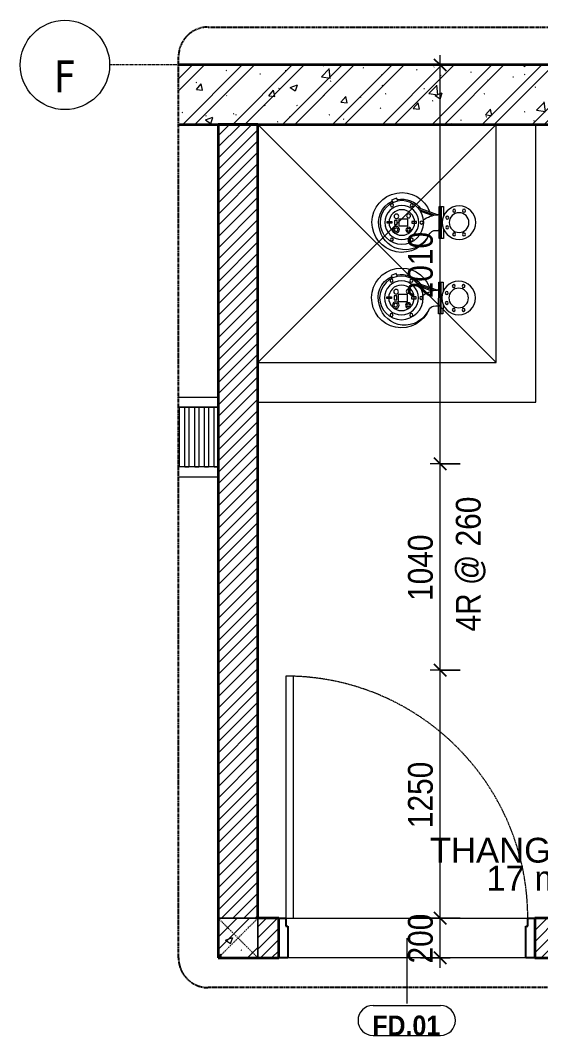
# Model space of a CAD drawing. Header units: millimetres. Extents: x 71580 to 117409, y -3700 to 46019.
# Drawn here: x 71580 to 74203, y 39645 to 44762 of the extents above; entities that cross this region are included whole.
import ezdxf

# ---------------------------------------------------------------- set-up
doc = ezdxf.new("R2010")
doc.units = ezdxf.units.MM
for name, pattern in [('Dash', [6, 3, -3]), ('Dash - Tight', [4.5, 3, -1.5]), ('Grid Line', [22.225, 12.7, -3.175, 3.175, -3.175]), ('Hidden', [7.14375, 4.7625, -2.38125])]:
    doc.linetypes.add(name, pattern=pattern)
for name, color, linetype, lineweight in [('0-1', 7, 'Continuous', 5), ('A-ANNO-DIMS', 211, 'Continuous', 9), ('A-ANNO-DIMS-50', 211, 'Continuous', 9), ('A-AREA-IDEN', 2, 'Continuous', 9), ('A-DETL-GENF-1', 92, 'Dash - Tight', 18), ('A-DETL-GENF-2', 92, 'Hidden', 25), ('A-DOOR', 31, 'Continuous', 18), ('A-DOOR-FRAM', 31, 'Continuous', 25), ('A-DOOR-IDEN', 31, 'Continuous', 9), ('A-FLOR', 192, 'Continuous', 18), ('A-FLOR-1', 250, 'Continuous', 18), ('A-WALL', 113, 'Continuous', 18), ('A-WALL-1', 113, 'Continuous', 35), ('A-WALL-PATT-1', 254, 'Continuous', 18), ('A-WALL-PATT-2', 111, 'Continuous', 18), ('G-IMPT', 8, 'Continuous', 18), ('L-SITE-WALL-1', 7, 'Continuous', 35), ('L-SITE-WALL-2', 250, 'Continuous', 18), ('M-EQPM', 50, 'Continuous', 18), ('S-COLS', 52, 'Continuous', 18), ('S-COLS-1', 9, 'Continuous', 5), ('S-COLS-2', 7, 'Continuous', 35), ('S-COLS-3', 250, 'Continuous', 18), ('S-COLS-4', 254, 'Continuous', 18), ('S-COLS-5', 52, 'Dash', 18), ('S-COLS-6', 52, 'Continuous', 35), ('S-COLS-HDLN', 52, 'Dash', 18), ('S-GRID-1', 1, 'Grid Line', 9), ('S-GRID-IDEN', 1, 'Continuous', 9)]:
    doc.layers.add(name, color=color, linetype=linetype, lineweight=lineweight)
doc.styles.add('Arial_2', font='arial.ttf', dxfattribs={"height": 125})
doc.styles.add('Arial_B', font='arialbd.ttf', dxfattribs={"width": 0.9, "height": 100})
doc.styles.add('Tahoma_B', font='tahomabd.ttf', dxfattribs={"height": 162.5})
doc.styles.add('UTM Avo', font='', dxfattribs={"width": 0.9, "height": 125})
doc.styles.get('UTM Avo').set_extended_font_data('UTM Avo')
doc.dimstyles.new('1_Dim_chi_tiet_2_5', dxfattribs={"dimscale": 304.8, "dimtxt": 124.912619, "dimasz": 0.19685, "dimexe": 0.164042, "dimexo": 0.0625, "dimgap": 0.016404, "dimtad": 1, "dimdec": 0, "dimrnd": 5, "dimzin": 0, "dimdsep": 46, "dimtxsty": 'UTM Avo', "dimblk1": 'OBLIQUE', "dimblk2": 'OBLIQUE', "dimsah": 1, "dimcen": 0.09, "dimdle": 0.164042, "dimazin": 0, "dimtfac": 1, "dimtdec": 4, "dimtix": 1, "dimtmove": 0, "dimatfit": 3, "dimfxl": 0.328084, "dimfxlon": 1, "dimtvp": 1, "dimtolj": 1, "dimtzin": 0, "dimarcsym": 2})
pattern_1 = [(50, (0, 0), (364.3679, -31.8783), [38.1, -419.1]), (355, (0, 0), (-70.4859, 382.1133), [30.48, -335.28]), (100.451, (30.36, -2.66), (293.885, 350.2334), [32.38, -356.18]), (46.184, (0, 101.6), (542.1585, -84.0858), [57.15, -628.65]), (96.636, (45.2, 94.6), (474.805, 494.8554), [48.57, -534.27]), (351.184, (0, 101.6), (474.8102, 494.85), [45.72, -502.92]), (21, (50.8, 76.2), (303.2285, -204.5305), [38.1, -419.1]), (326, (50.8, 76.2), (123.6039, 368.376), [30.48, -335.28]), (71.451, (76.07, 59.16), (426.8341, 163.8427), [32.38, -356.18]), (37.5, (0, 0), (6.17665, 169.11015), [3.353, -327.863, 3.353, -337.007, -336.55]), (37.5, (0, 0), (6.17665, 169.11015), [-671.576, 3.353, -333.197]), (7.5, (0, 0), (133.63888, 200.3615), [3.353, -190.703, 3.353, -320.243, -128.27]), (7.5, (0, 0), (133.63888, 200.3615), [-517.652, 3.353, -124.917]), (327.5, (-113.28, 0), (271.18182, -11.45836), [3.353, -123.647, 3.353, -392.887, -525.78]), (327.5, (-113.28, 0), (271.18182, -11.45836), [-523.24, 3.353, -522.427]), (317.5, (-164.08, 0), (296.2585, 50.85285), [3.353, -161.747, 3.353, -259.791, -373.38]), (317.5, (-164.08, 0), (296.2585, 50.85285), [-428.244, 3.353, -370.027]), (45, (0, 0), (-125.7236, 125.7236), []), (45, (0, 190.5), (-125.7236, 125.7236), [])]
pattern_2 = [(45, (0, 0), (-28.284271, 28.284271), [])]

# ---------------------------------------------------------------- blocks, each defined once
blk = doc.blocks.new('M_Concrete-Rectangular-Column2 - 200x300-949881-TKCS_THANG BỘ TB6 - MẶT BẰNG TẦNG HẦM')
at = {"layer": 'S-COLS-4'}
blk.add_hatch(color=256, dxfattribs=at).paths.add_polyline_path([(-150, 100), (-150, -100), (150, -100), (150, 100)])
at = {"layer": 'S-COLS-2'}
for p, q in [((-150, 100), (150, 100)), ((-150, -100), (-150, 100)), ((150, 100), (150, -100)), ((150, -100), (-150, -100))]:
    blk.add_line(p, q, dxfattribs=at)
blk = doc.blocks.new('NCV_TKTC_KET CAU_rvt-1-TKCS_THANG BỘ TB6 - MẶT BẰNG TẦNG HẦM')
at = {"layer": 'A-WALL-PATT-1'}
h = blk.add_hatch(dxfattribs=at)
h.set_pattern_fill('FP_2', color=256, style=0, pattern_type=2)
h.set_pattern_definition(pattern_1)
h.paths.add_polyline_path([(77177.6, 44236.9), (77177.6, 44536.9), (75927.6, 44536.9), (75927.6, 44336.9), (75627.6, 44336.9), (75627.6, 44536.9), (72377.5, 44536.9), (72377.5, 44236.9), (75927.6, 44236.9)])
h = blk.add_hatch(dxfattribs=at)
h.set_pattern_fill('FP_2', color=256, style=0, pattern_type=2)
h.set_pattern_definition(pattern_1)
h.paths.add_polyline_path([(77177.6, 44236.9), (77177.6, 44536.9), (75927.6, 44536.9), (75927.6, 44336.9), (75627.6, 44336.9), (75627.6, 44536.9), (72377.5, 44536.9), (72377.5, 44236.9), (75927.6, 44236.9)])
h = blk.add_hatch(dxfattribs=at)
h.set_pattern_fill('FP_2', color=256, style=0, pattern_type=2)
h.set_pattern_definition(pattern_1)
h.paths.add_polyline_path([(77685.9, 44236.9), (77685.9, 44536.9), (77527.6, 44536.9), (77527.6, 44236.9)])
h = blk.add_hatch(dxfattribs=at)
h.set_pattern_fill('FP_2', color=256, style=0, pattern_type=2)
h.set_pattern_definition(pattern_1)
h.paths.add_polyline_path([(77685.9, 44236.9), (77685.9, 44536.9), (77527.6, 44536.9), (77527.6, 44236.9)])
at = {"layer": 'S-COLS-1'}
for points in [[(77527.6, 43836.9), (77527.6, 44536.9), (77177.6, 44536.9), (77177.6, 43836.9)], [(77177.6, 39886.9), (77527.6, 39886.9), (77527.6, 40536.9), (77177.6, 40536.9)]]:
    blk.add_hatch(color=256, dxfattribs=at).paths.add_polyline_path(points)
at = {"layer": 'A-FLOR-1'}
blk.add_line((77685.9, 44538.6), (72377.5, 44538.6), dxfattribs=at)
at = {"layer": 'L-SITE-WALL-1'}
for p, q in [((75627.6, 44536.9), (72377.5, 44536.9)), ((77177.6, 44536.9), (75927.6, 44536.9)), ((77685.9, 44536.9), (77527.6, 44536.9)), ((72377.5, 44236.9), (77177.6, 44236.9)), ((77527.6, 44236.9), (77685.9, 44236.9))]:
    blk.add_line(p, q, dxfattribs=at)
at = {"layer": 'L-SITE-WALL-2'}
for p, q in [((77177.6, 44236.9), (77177.6, 44536.9)), ((77527.6, 44536.9), (77527.6, 44236.9))]:
    blk.add_line(p, q, dxfattribs=at)
at = {"layer": 'S-COLS-2'}
for p, q in [((77527.6, 44536.9), (77177.6, 44536.9)), ((77177.6, 44236.9), (77177.6, 43836.9)), ((77527.6, 43836.9), (77527.6, 44236.9)), ((77177.6, 43836.9), (77527.6, 43836.9)), ((77527.6, 40536.9), (77177.6, 40536.9)), ((77177.6, 40536.9), (77177.6, 39886.9)), ((77527.6, 39886.9), (77527.6, 40536.9))]:
    blk.add_line(p, q, dxfattribs=at)
at = {"layer": 'S-COLS-3'}
for p, q in [((77177.6, 44536.9), (77177.6, 44236.9)), ((77527.6, 44236.9), (77527.6, 44536.9))]:
    blk.add_line(p, q, dxfattribs=at)
at = {"layer": 'S-COLS-3', "rotation": 180}
blk.add_blockref('M_Concrete-Rectangular-Column2 - 200x300-949881-TKCS_THANG BỘ TB6 - MẶT BẰNG TẦNG HẦM', (75777.6, 44436.9), dxfattribs=at)
blk = doc.blocks.new('TKTC_BE NGAM TANG HAM_260130 - TKTC_XREF_260130_MB BE NGAM TANG HAM_dwg_xref- ham$0$xref - tang ham$0$BOMCHIM1-4017280-TKCS_THANG BỘ TB6 - MẶT BẰNG TẦNG HẦM')
at = {"layer": 'G-IMPT'}
for p, q in [((90.6, 80.8), (90.6, -80.8)), ((109.6, 39.5), (211, 75.5)), ((124.4, 37.7), (200.6, 64.7)), ((136.5, 35), (194.7, 55.6)), ((116.6, -39.6), (107.8, -39.6))]:
    blk.add_line(p, q, dxfattribs=at)
at = {"layer": 'G-IMPT', "flags": 128}
for points in [[(310.4, 108.3), (317.7, 123.9), (343.5, 114.1), (336, 100)], [(79.5, -31.2), (79.5, -80.8), (101.7, -80.8), (101.7, 80.8), (79.5, 80.8), (79.5, 31.2)]]:
    blk.add_lwpolyline(points, dxfattribs=at)
for points in [[(215.9, 4.9), (240.4, 4.9), (240.4, -4.1), (215.9, -4.1)], [(260.1, 17.2), (306.8, 17.2), (306.8, -17.8), (260.1, -17.8)], [(314.9, 10.2), (327.8, 10.2), (327.8, -9.6), (314.9, -9.6)], [(365.6, 4.9), (341.2, 4.9), (341.2, -4.1), (365.6, -4.1)]]:
    blk.add_lwpolyline(points, close=True, dxfattribs=at)
at = {"layer": 'G-IMPT'}
for centre, radius in [((290.8, 0), 111), ((0, 0), 85.3), ((-25, 60.4), 7.59), ((25, 60.4), 7.59), ((290.8, 0), 86.6), ((290.8, 0), 65), ((240.5, 87.1), 7.59), ((341.1, 87.1), 7.59), ((0, 0), 50.1), ((60.4, 25), 7.59), ((190.2, 0), 7.59), ((256.6, 33.5), 10), ((318.4, 31.2), 11.7), ((60.4, -25), 7.59), ((256.6, -37.6), 13.3), ((256.6, -37.6), 6.6), ((319.6, -36.5), 16.5), ((319.6, -36.5), 9.4), ((-25, -60.4), 7.59), ((25, -60.4), 7.59), ((240.5, -87.1), 7.59), ((341.1, -87.1), 7.59)]:
    blk.add_circle(centre, radius, dxfattribs=at)
for centre, radius, start, end in [((290.8, 0), 151.8, 201.6636, 159.4308), ((290.8, 0), 118.8, 78.6213, 144.1621), ((290.8, 0), 118.8, 340.5473, 65.3669), ((107.8, 45.6), 6.04, 180, 270), ((101.1, -94.6), 134.4, 52.9612, 87.1356), ((107.8, -45.6), 6.04, 90, 180), ((116.6, -81.1), 41.5, 25.6269, 90), ((274.1, -5.6), 133.2, 205.6269, 345.198)]:
    blk.add_arc(centre, radius, start, end, dxfattribs=at)
blk = doc.blocks.new('TKTC_BE NGAM TANG HAM_260130 - TKTC_XREF_260130_MB BE NGAM TANG HAM_dwg-4017279-TKCS_THANG BỘ TB6 - MẶT BẰNG TẦNG HẦM')
at = {"layer": 'G-IMPT'}
for p, q in [((-130374, -120535), (-129174, -121735)), ((-129174, -120535), (-130374, -121735))]:
    blk.add_line(p, q, dxfattribs=at)
at = {"layer": 'G-IMPT', "flags": 128}
for points in [[(-130374.2, -121935), (-128974, -121935), (-128974, -120535)], [(-130374, -120535), (-130374, -121735), (-129174, -121735), (-129174, -120535)]]:
    blk.add_lwpolyline(points, dxfattribs=at)
at = {"extrusion": (0, 0, -1), "xscale": 0.9913985059671327, "yscale": 0.9913985059671327, "zscale": -0.9913985059671329, "rotation": 0.1174564265232253}
for p in [(129360.5, -121029.4), (129362.5, -121409.4)]:
    blk.add_blockref('TKTC_BE NGAM TANG HAM_260130 - TKTC_XREF_260130_MB BE NGAM TANG HAM_dwg_xref- ham$0$xref - tang ham$0$BOMCHIM1-4017280-TKCS_THANG BỘ TB6 - MẶT BẰNG TẦNG HẦM', p, dxfattribs=at)
blk = doc.blocks.new('TKTC_BE NGAM TANG HAM_260130 - TKTC_BE NGAM TANG HAM_260130-2131746-TKCS_THANG BỘ TB6 - MẶT BẰNG TẦNG HẦM')
blk.add_blockref('TKTC_BE NGAM TANG HAM_260130 - TKTC_XREF_260130_MB BE NGAM TANG HAM_dwg-4017279-TKCS_THANG BỘ TB6 - MẶT BẰNG TẦNG HẦM', (169499.1, 147535))
blk = doc.blocks.new('FD_01 - FD_01-1200x2200mm-1787918-TKCS_THANG BỘ TB6 - MẶT BẰNG TẦNG HẦM')
at = {"layer": 'A-DETL-GENF-1'}
for p, q in [((610, -100), (570, -100)), ((570, -100), (570, -1320)), ((610, -1320), (610, -100)), ((570, -1320), (610, -1320))]:
    blk.add_line(p, q, dxfattribs=at)
blk.add_arc((610, -100), 1220, 180, 268.1211, dxfattribs=at)
at = {"layer": 'A-DOOR-FRAM'}
for p, q in [((-645, 100), (-600, 100)), ((-645, -100), (-645, 100)), ((-600, 100), (-600, -60)), ((600, 100), (645, 100)), ((600, -60), (600, 100)), ((645, 100), (645, -100)), ((-610, -100), (-645, -100)), ((-600, -60), (-610, -60)), ((-610, -60), (-610, -100)), ((610, -60), (600, -60)), ((610, -100), (610, -60)), ((645, -100), (610, -100))]:
    blk.add_line(p, q, dxfattribs=at)
blk = doc.blocks.new('THOAT NUOC 300 - w300-4028849-TKCS_THANG BỘ TB6 - MẶT BẰNG TẦNG HẦM')
at = {"layer": 'M-EQPM'}
for p, q in [((1412.4, 200), (1612.4, 200)), ((1415.3, 150), (1412.4, 150)), ((1612.4, 150), (1412.4, 150)), ((1415.3, 150), (1415.3, -150)), ((1444.6, -150), (1444.6, 150)), ((1464.6, 150), (1444.6, 150)), ((1464.6, 150), (1464.6, -150)), ((1493.9, -150), (1493.9, 150)), ((1513.9, 150), (1493.9, 150)), ((1513.9, 150), (1513.9, -150)), ((1543.2, -150), (1543.2, 150)), ((1563.2, 150), (1543.2, 150)), ((1563.2, 150), (1563.2, -150)), ((1592.5, -150), (1592.5, 150)), ((1612.4, 150), (1592.5, 150)), ((1412.4, -150), (1415.3, -150)), ((1612.4, -150), (1412.4, -150)), ((1444.6, -150), (1464.6, -150)), ((1493.9, -150), (1513.9, -150)), ((1543.2, -150), (1563.2, -150)), ((1592.5, -150), (1612.4, -150)), ((1412.4, -200), (1612.4, -200))]:
    blk.add_line(p, q, dxfattribs=at)
blk = doc.blocks.new('G1_SOF - BO TRU - 200x200-3845341-TKCS_THANG BỘ TB6 - MẶT BẰNG TẦNG HẦM')
at = {"layer": 'S-COLS-HDLN'}
for p, q in [((-100, 100), (100, -100)), ((100, 100), (-100, -100))]:
    blk.add_line(p, q, dxfattribs=at)
blk = doc.blocks.new('BORDER VIEW - BORDER VIEW-2470809-TKCS_THANG BỘ TB6 - MẶT BẰNG TẦNG HẦM')
at = {"layer": 'A-DETL-GENF-2'}
for p, q in [((150, 4841.2), (5158.4, 4841.2)), ((0, 150), (0, 4691.2)), ((5308.4, 4691.2), (5308.4, 150)), ((5158.4, 0), (150, 0))]:
    blk.add_line(p, q, dxfattribs=at)
for centre, start, end in [((150, 4691.2), 90, 180), ((5158.4, 4691.2), 360, 90), ((150, 150), 180, 270), ((5158.4, 150), 270, 0)]:
    blk.add_arc(centre, 150, start, end, dxfattribs=at)
blk = doc.blocks.new('Grid - M_Grid Head - Circle-353313-TKCS_THANG BỘ TB6 - MẶT BẰNG TẦNG HẦM')
at = {"layer": 'S-GRID-IDEN'}
blk.add_circle((0, 0), 4.5, dxfattribs=at)
blk = doc.blocks.new('DIMBLOCK4-TKCS_THANG BỘ TB6 - MẶT BẰNG TẦNG HẦM')
at = {"layer": 'A-ANNO-DIMS-50'}
for p, q in [((73796.1, 40236.9), (73646.1, 40236.9)), ((73696.1, 39986.9), (73696.1, 40236.9)), ((73696.1, 40236.9), (73796.1, 40236.9)), ((73596.1, 40036.9), (73746.1, 40036.9)), ((73696.1, 40036.9), (73596.1, 40036.9))]:
    blk.add_line(p, q, dxfattribs=at)
at = {"layer": 'A-ANNO-DIMS-50', "lineweight": 25}
for p, q in [((73696.1, 40236.9), (73666.1, 40266.9)), ((73696.1, 40236.9), (73726.1, 40206.9)), ((73696.1, 40036.9), (73666.1, 40066.9)), ((73696.1, 40036.9), (73726.1, 40006.9))]:
    blk.add_line(p, q, dxfattribs=at)
at = {"layer": 'A-ANNO-DIMS-50', "color": 0, "insert": (73533.7, 40008.6), "char_height": 125, "width": 308.118, "attachment_point": 1, "rotation": 90, "line_spacing_factor": 1.110334, "style": 'UTM Avo'}
blk.add_mtext('200', dxfattribs=at)
blk = doc.blocks.new('_Oblique')
at = {"color": 0, "linetype": 'ByBlock', "lineweight": -2}
blk.add_line((-0.5, -0.5), (0.5, 0.5), dxfattribs=at)
blk = doc.blocks.new('DIMBLOCK5-TKCS_THANG BỘ TB6 - MẶT BẰNG TẦNG HẦM')
at = {"layer": 'A-ANNO-DIMS-50', "lineweight": 25}
for p, q in [((73696.1, 41486.9), (73666.1, 41516.9)), ((73696.1, 41486.9), (73726.1, 41456.9)), ((73696.1, 40236.9), (73666.1, 40266.9)), ((73696.1, 40236.9), (73726.1, 40206.9))]:
    blk.add_line(p, q, dxfattribs=at)
at = {"layer": 'A-ANNO-DIMS-50'}
for p, q in [((73796.1, 41486.9), (73646.1, 41486.9)), ((73696.1, 40236.9), (73696.1, 41486.9)), ((73696.1, 41486.9), (73796.1, 41486.9)), ((73796.1, 40236.9), (73646.1, 40236.9)), ((73696.1, 40236.9), (73796.1, 40236.9))]:
    blk.add_line(p, q, dxfattribs=at)
at = {"layer": 'A-ANNO-DIMS-50', "color": 0, "insert": (73533.7, 40690.8), "char_height": 125, "width": 410.824, "attachment_point": 1, "rotation": 90, "line_spacing_factor": 1.110334, "style": 'UTM Avo'}
blk.add_mtext('1250', dxfattribs=at)
blk = doc.blocks.new('DIMBLOCK6-TKCS_THANG BỘ TB6 - MẶT BẰNG TẦNG HẦM')
at = {"layer": 'A-ANNO-DIMS-50'}
for p, q in [((73796.1, 42526.9), (73646.1, 42526.9)), ((73696.1, 41486.9), (73696.1, 42526.9)), ((73696.1, 42526.9), (73796.1, 42526.9)), ((73796.1, 41486.9), (73646.1, 41486.9)), ((73696.1, 41486.9), (73796.1, 41486.9))]:
    blk.add_line(p, q, dxfattribs=at)
at = {"layer": 'A-ANNO-DIMS-50', "lineweight": 25}
for p, q in [((73696.1, 42526.9), (73666.1, 42556.9)), ((73696.1, 42526.9), (73726.1, 42496.9)), ((73696.1, 41486.9), (73666.1, 41516.9)), ((73696.1, 41486.9), (73726.1, 41456.9))]:
    blk.add_line(p, q, dxfattribs=at)
at = {"layer": 'A-ANNO-DIMS-50', "color": 0, "char_height": 125, "attachment_point": 1, "rotation": 90, "line_spacing_factor": 1.110334, "style": 'UTM Avo'}
for s, insert, width in [('4R @ 260', (73775, 41681.9), 780.01), ('1040', (73533.7, 41835.8), 410.824)]:
    blk.add_mtext(s, dxfattribs=dict(at, insert=insert, width=width))
blk = doc.blocks.new('DIMBLOCK7-TKCS_THANG BỘ TB6 - MẶT BẰNG TẦNG HẦM')
at = {"layer": 'A-ANNO-DIMS-50'}
for p, q in [((73696.1, 42526.9), (73696.1, 44586.9)), ((73596.1, 44536.9), (73746.1, 44536.9)), ((73696.1, 44536.9), (73596.1, 44536.9)), ((73796.1, 42526.9), (73646.1, 42526.9)), ((73696.1, 42526.9), (73796.1, 42526.9))]:
    blk.add_line(p, q, dxfattribs=at)
at = {"layer": 'A-ANNO-DIMS-50', "lineweight": 25}
for p, q in [((73696.1, 44536.9), (73666.1, 44566.9)), ((73696.1, 44536.9), (73726.1, 44506.9)), ((73696.1, 42526.9), (73666.1, 42556.9)), ((73696.1, 42526.9), (73726.1, 42496.9))]:
    blk.add_line(p, q, dxfattribs=at)
at = {"layer": 'A-ANNO-DIMS-50', "color": 0, "insert": (73533.7, 43360.8), "char_height": 125, "width": 410.824, "attachment_point": 1, "rotation": 90, "line_spacing_factor": 1.110334, "style": 'UTM Avo'}
blk.add_mtext('2010', dxfattribs=at)
blk = doc.blocks.new('STN_Door Tag - STN_Door Tag-1788670-TKCS_THANG BỘ TB6 - MẶT BẰNG TẦNG HẦM')
at = {"layer": 'A-DOOR-IDEN'}
for p, q in [((-3.37, 1.49), (3.43, 1.49)), ((-3.37, -1.52), (3.43, -1.52))]:
    blk.add_line(p, q, dxfattribs=at)
for centre, start, end in [((-3.37, -0.01), 90, 270), ((3.43, -0.01), 270, 90)]:
    blk.add_arc(centre, 1.51, start, end, dxfattribs=at)

msp = doc.modelspace()

# ---------------------------------------------------------------- hatches: boundary and pattern name
at = {"layer": 'A-WALL-PATT-2'}
h = msp.add_hatch(dxfattribs=at)
h.set_pattern_fill('FP_1', color=256, style=0, pattern_type=2)
h.set_pattern_definition(pattern_2)
h.paths.add_polyline_path([(72777.5, 40236.9), (72777.5, 44237), (72577.5, 44237), (72577.5, 40236.9)])
h = msp.add_hatch(dxfattribs=at)
h.set_pattern_fill('FP_1', color=256, style=0, pattern_type=2)
h.set_pattern_definition(pattern_2)
h.paths.add_polyline_path([(77177.6, 40036.9), (77177.6, 40236.9), (74172.5, 40236.9), (74172.5, 40036.9), (74975.7, 40036.9)])
h.paths.add_polyline_path([(72882.5, 40036.9), (72882.5, 40236.9), (72777.5, 40236.9), (72777.5, 40036.9)])
at = {"layer": 'S-COLS-4'}
h = msp.add_hatch(dxfattribs=at)
h.set_pattern_fill('FP_2', color=256, style=0, pattern_type=2)
h.set_pattern_definition(pattern_1)
h.paths.add_polyline_path([(72777.5, 40036.9), (72777.5, 40236.9), (72577.5, 40236.9), (72577.5, 40036.9)])
h = msp.add_hatch(dxfattribs=at)
h.set_pattern_fill('FP_2', color=256, style=0, pattern_type=2)
h.set_pattern_definition(pattern_1)
h.paths.add_polyline_path([(72777.5, 40036.9), (72777.5, 40236.9), (72577.5, 40236.9), (72577.5, 40036.9)])

# ---------------------------------------------------------------- linework, layer by layer
at = {"layer": 'A-DOOR-IDEN'}
msp.add_line((73527.5, 40136.9), (73527.5, 39806.2), dxfattribs=at)
at = {"layer": 'A-FLOR'}
for p, q in [((72377.5, 42811.9), (72577.5, 42811.9)), ((72577.5, 42511.9), (72377.5, 42511.9)), ((72917.5, 40236.9), (74137.5, 40236.9)), ((74127.5, 40036.9), (72927.5, 40036.9))]:
    msp.add_line(p, q, dxfattribs=at)
at = {"layer": 'A-WALL'}
for p, q in [((72577.5, 40236.9), (72777.5, 40236.9)), ((72777.5, 40236.9), (72777.5, 40036.9))]:
    msp.add_line(p, q, dxfattribs=at)
at = {"layer": 'A-WALL-1'}
for p, q in [((72777.5, 44237), (72577.5, 44237)), ((72577.5, 44237), (72577.5, 40236.9)), ((72777.5, 40236.9), (72777.5, 44237)), ((72882.5, 40236.9), (72777.5, 40236.9)), ((72882.5, 40036.9), (72882.5, 40236.9)), ((77177.6, 40236.9), (74172.5, 40236.9)), ((74172.5, 40236.9), (74172.5, 40036.9)), ((72777.5, 40036.9), (72882.5, 40036.9)), ((74172.5, 40036.9), (77177.6, 40036.9))]:
    msp.add_line(p, q, dxfattribs=at)
at = {"layer": 'S-COLS'}
for p, q in [((72777.5, 40236.9), (72577.5, 40236.9)), ((72777.5, 40036.9), (72777.5, 40236.9))]:
    msp.add_line(p, q, dxfattribs=at)
at = {"layer": 'S-COLS-6'}
for p, q in [((72577.5, 40236.9), (72577.5, 40036.9)), ((72577.5, 40036.9), (72777.5, 40036.9))]:
    msp.add_line(p, q, dxfattribs=at)
at = {"layer": 'S-GRID-1'}
for p, q in [((73280.1, 44536.9), (72030.1, 44536.9)), ((77549.3, 44536.9), (73280.1, 44536.9))]:
    msp.add_line(p, q, dxfattribs=at)

# ---------------------------------------------------------------- block references
at = {"layer": '0-1'}
msp.add_blockref('NCV_TKTC_KET CAU_rvt-1-TKCS_THANG BỘ TB6 - MẶT BẰNG TẦNG HẦM', (0, 0), dxfattribs=at)
at = {"layer": 'A-DETL-GENF-1'}
msp.add_blockref('BORDER VIEW - BORDER VIEW-2470809-TKCS_THANG BỘ TB6 - MẶT BẰNG TẦNG HẦM', (72377.5, 39886.9), dxfattribs=at)
at = {"layer": 'A-DOOR', "rotation": 180}
msp.add_blockref('FD_01 - FD_01-1200x2200mm-1787918-TKCS_THANG BỘ TB6 - MẶT BẰNG TẦNG HẦM', (73527.5, 40136.9), dxfattribs=at)
at = {"layer": 'A-DOOR-IDEN', "xscale": 49.99999999999998, "yscale": 49.99999999999998, "zscale": 49.99999999999998}
msp.add_blockref('STN_Door Tag - STN_Door Tag-1788670-TKCS_THANG BỘ TB6 - MẶT BẰNG TẦNG HẦM', (73526, 39722.1), dxfattribs=at)
at = {"layer": 'M-EQPM'}
for name, p in [('TKTC_BE NGAM TANG HAM_260130 - TKTC_BE NGAM TANG HAM_260130-2131746-TKCS_THANG BỘ TB6 - MẶT BẰNG TẦNG HẦM', (33652.6, 17236.9)), ('THOAT NUOC 300 - w300-4028849-TKCS_THANG BỘ TB6 - MẶT BẰNG TẦNG HẦM', (70965.1, 42661.9))]:
    msp.add_blockref(name, p, dxfattribs=at)
at = {"layer": 'S-COLS-5'}
msp.add_blockref('G1_SOF - BO TRU - 200x200-3845341-TKCS_THANG BỘ TB6 - MẶT BẰNG TẦNG HẦM', (72677.5, 40136.9), dxfattribs=at)
at = {"layer": 'S-GRID-IDEN', "xscale": 49.99999999999998, "yscale": 49.99999999999998, "zscale": 49.99999999999998, "rotation": 89.99999999999979}
msp.add_blockref('Grid - M_Grid Head - Circle-353313-TKCS_THANG BỘ TB6 - MẶT BẰNG TẦNG HẦM', (71805.1, 44536.9), dxfattribs=at)

# ---------------------------------------------------------------- texts
at = {"layer": 'A-AREA-IDEN', "char_height": 125, "line_spacing_factor": 0.936439, "style": 'Arial_2'}
for s, insert, width, attachment_point in [('\\pt2.5,5,7.5,10,12.5,15,17.5,20,22.5,25,27.5,30,32.5,35,37.5,40,42.5,45,47.5,50,52.5,55,57.5,60,62.5,65,67.5,70,72.5,75,77.5,80;THANG TB6', (74133.7, 40515.3), 985.5, 8), ('\\pt2.5,5,7.5,10,12.5,15,17.5,20,22.5,25,27.5,30,32.5,35,37.5,40,42.5,45,47.5,50,52.5,55,57.5,60,62.5,65,67.5,70,72.5,75,77.5,80;17 m²', (74151.6, 40438.5), 453, 5)]:
    msp.add_mtext(s, dxfattribs=dict(at, insert=insert, width=width, attachment_point=attachment_point))
at = {"layer": 'A-DOOR-IDEN', "insert": (73525, 39695.5), "char_height": 100, "width": 351.45, "attachment_point": 5, "line_spacing_factor": 0.936439, "style": 'Arial_B'}
msp.add_mtext('\\pt2.25,4.5,6.75,9,11.25,13.5,15.75,18,20.25,22.5,24.75,27,29.25,31.5,33.75,36,38.25,40.5,42.75,45,47.25,49.5,51.75,54,56.25,58.5,60.75,63,65.25,67.5,69.75,72;FD.01', dxfattribs=at)

# ---------------------------------------------------------------- dimensions: what is measured, and where the dimension line sits
at = {"layer": 'A-ANNO-DIMS'}
for base, p1, p2, override, picture, middle in [((73696.1, 44536.9), (73796.1, 42526.9), (73596.1, 44536.9), {"dimpost": '<>', "dimfxl": 2019.925741}, 'DIMBLOCK7-TKCS_THANG BỘ TB6 - MẶT BẰNG TẦNG HẦM', (73626.4, 43531.9)), ((73696.1, 41486.9), (73796.1, 40236.9), (73796.1, 41486.9), {"dimpost": '<>', "dimfxl": 1250}, 'DIMBLOCK5-TKCS_THANG BỘ TB6 - MẶT BẰNG TẦNG HẦM', (73626.4, 40861.9)), ((73696.1, 40236.9), (73596.1, 40036.9), (73796.1, 40236.9), {"dimpost": '<>', "dimfxl": 282.842712}, 'DIMBLOCK4-TKCS_THANG BỘ TB6 - MẶT BẰNG TẦNG HẦM', (73626.4, 40136.9))]:
    dim = msp.add_linear_dim(base=base, p1=p1, p2=p2, angle=90, dimstyle='1_Dim_chi_tiet_2_5', override=override, dxfattribs=at)
    dim.commit()
    dim.dimension.update_dxf_attribs({"geometry": picture, "text_midpoint": middle})
dim = msp.add_linear_dim(base=(73696.1, 42526.9), p1=(73796.1, 41486.9), p2=(73796.1, 42526.9), angle=90, text='<>\\X4R @ 260', dimstyle='1_Dim_chi_tiet_2_5', override={"dimpost": '<>', "dimfxl": 1040}, dxfattribs=at)
dim.commit()
dim.dimension.update_dxf_attribs({"geometry": 'DIMBLOCK6-TKCS_THANG BỘ TB6 - MẶT BẰNG TẦNG HẦM', "text_midpoint": (73696.1, 42006.9)})

# ---------------------------------------------------------------- next in the draw order: texts
at = {"layer": 'S-GRID-IDEN', "insert": (71804.6, 44479.7), "char_height": 162.5, "width": 132.5, "attachment_point": 5, "line_spacing_factor": 0.996129, "style": 'Tahoma_B', "bg_fill": 3, "box_fill_scale": 1.25, "bg_fill_color": 256, "bg_fill_true_color": 13158600, "bg_fill_transparency": 0}
msp.add_mtext('\\pt634.99962,1269.99925,1905.0005,2540.00013,3174.99975,3809.99937,4445.00062,5080.00025,5714.99987,6349.9995,6985.00075,7620.00037,8255,8889.99962,9524.99925,10160.0005,10795.00013,11429.99975,12064.99938,12700.00063,13335.00025,13969.99988,14604.9995,15240.00075,15875.00038,16510,17144.99963,17779.99925,18415.0005,19050.00013,19684.99975,20319.99938;F', dxfattribs=at)

doc.saveas('drawing.dxf')
